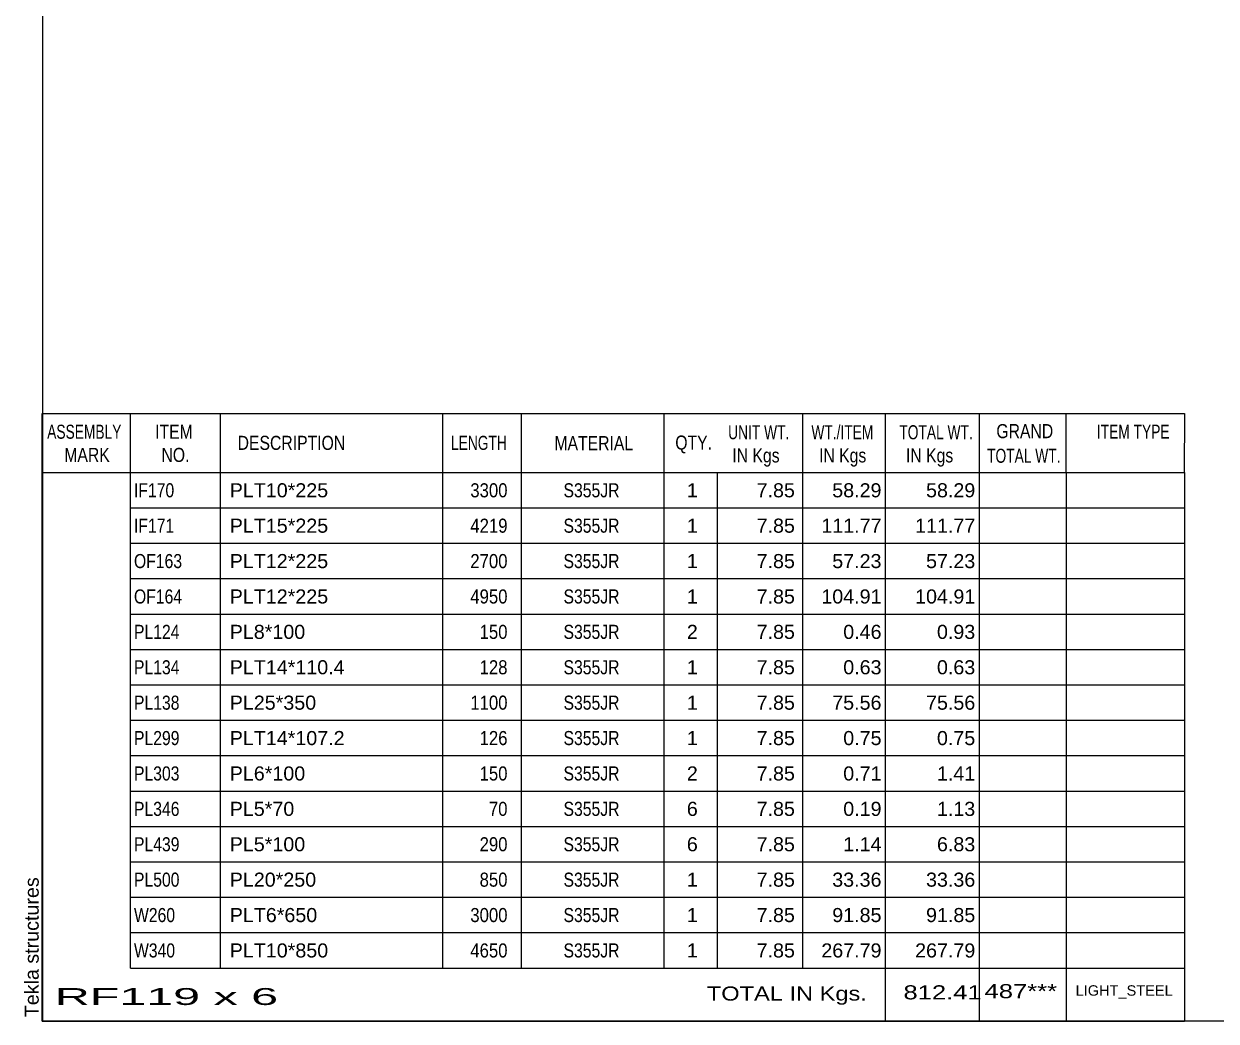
# Model space of a CAD drawing. Header units: millimetres. Extents: x -29 to 374, y -191 to 86.
# Drawn here: x -29 to 132.7, y -191.1 to -55.9 of the extents above; entities that cross this region are included whole.
import ezdxf

# ---------------------------------------------------------------- set-up
doc = ezdxf.new("R2010")
doc.units = ezdxf.units.MM
doc.styles.add('Arial', font='ARIAL.TTF', dxfattribs={"height": 0.2})

# ---------------------------------------------------------------- blocks, each defined once
blk = doc.blocks.new('Unknown-623699671-1210')
at = {"color": 5, "linetype": 'Continuous'}
for p, q in [((-26.49, 85.92), (-26.49, -191.08)), ((-26.49, -191.08), (373.51, -191.08))]:
    blk.add_line(p, q, dxfattribs=at)
at = {"color": 174, "linetype": 'Continuous', "style": 'Arial'}
blk.add_text('Tekla structures', height=1.9102, rotation=90, dxfattribs=at).set_placement((-26.99, -190.58))
blk = doc.blocks.new('CBS_BOM-623699671-7253')
at = {"color": 7, "linetype": 'Continuous'}
for p, q in [((-26.52, -116.71), (-26.52, -108.71)), ((-26.52, -108.71), (128.4, -108.71)), ((-14.52, -116.71), (-14.52, -108.71)), ((-2.33, -116.71), (-2.33, -108.71)), ((27.83, -116.71), (27.83, -108.71)), ((38.51, -116.71), (38.51, -108.71)), ((57.83, -116.71), (57.83, -108.71)), ((76.63, -116.71), (76.63, -108.71)), ((87.84, -116.71), (87.84, -108.71)), ((100.62, -116.71), (100.62, -108.71)), ((112.38, -116.71), (112.38, -108.71)), ((128.4, -108.72), (128.39, -116.7)), ((-26.52, -116.71), (128.4, -116.71)), ((-26.52, -121.51), (-26.52, -116.71)), ((-14.52, -121.51), (-14.52, -116.71)), ((-2.33, -121.51), (-2.33, -116.71)), ((27.83, -121.51), (27.83, -116.71)), ((38.51, -121.51), (38.51, -116.71)), ((57.83, -121.51), (57.83, -116.71)), ((65.09, -121.51), (65.09, -116.71)), ((76.63, -121.51), (76.63, -116.71)), ((87.84, -121.51), (87.84, -116.71)), ((100.62, -121.51), (100.62, -116.71)), ((112.39, -121.51), (112.39, -116.71)), ((128.4, -116.72), (128.4, -121.51)), ((-26.52, -126.31), (-26.52, -121.51)), ((-14.52, -121.51), (128.4, -121.51)), ((-14.52, -126.31), (-14.52, -121.51)), ((-2.33, -126.31), (-2.33, -121.51)), ((27.83, -126.31), (27.83, -121.51)), ((38.51, -126.31), (38.51, -121.51)), ((57.83, -126.31), (57.83, -121.51)), ((65.09, -126.31), (65.09, -121.51)), ((76.63, -126.31), (76.63, -121.51)), ((87.84, -126.31), (87.84, -121.51)), ((100.62, -126.31), (100.62, -121.51)), ((112.39, -126.31), (112.39, -121.51)), ((128.4, -121.52), (128.4, -126.31)), ((-26.52, -131.11), (-26.52, -126.31)), ((-14.52, -126.31), (128.4, -126.31)), ((-14.52, -131.11), (-14.52, -126.31)), ((-2.33, -131.11), (-2.33, -126.31)), ((27.83, -131.11), (27.83, -126.31)), ((38.51, -131.11), (38.51, -126.31)), ((57.83, -131.11), (57.83, -126.31)), ((65.09, -131.11), (65.09, -126.31)), ((76.63, -131.11), (76.63, -126.31)), ((87.84, -131.11), (87.84, -126.31)), ((100.62, -131.11), (100.62, -126.31)), ((112.39, -131.11), (112.39, -126.31)), ((128.4, -126.32), (128.4, -131.11)), ((-26.52, -135.91), (-26.52, -131.11)), ((-14.52, -131.11), (128.4, -131.11)), ((-14.52, -135.91), (-14.52, -131.11)), ((-2.33, -135.91), (-2.33, -131.11)), ((27.83, -135.91), (27.83, -131.11)), ((38.51, -135.91), (38.51, -131.11)), ((57.83, -135.91), (57.83, -131.11)), ((65.09, -135.91), (65.09, -131.11)), ((76.63, -135.91), (76.63, -131.11)), ((87.84, -135.91), (87.84, -131.11)), ((100.62, -135.91), (100.62, -131.11)), ((112.39, -135.91), (112.39, -131.11)), ((128.4, -131.12), (128.4, -135.91)), ((-26.52, -140.71), (-26.52, -135.91)), ((-14.52, -135.91), (128.4, -135.91)), ((-14.52, -140.71), (-14.52, -135.91)), ((-2.33, -140.71), (-2.33, -135.91)), ((27.83, -140.71), (27.83, -135.91)), ((38.51, -140.71), (38.51, -135.91)), ((57.83, -140.71), (57.83, -135.91)), ((65.09, -140.71), (65.09, -135.91)), ((76.63, -140.71), (76.63, -135.91)), ((87.84, -140.71), (87.84, -135.91)), ((100.62, -140.71), (100.62, -135.91)), ((112.39, -140.71), (112.39, -135.91)), ((128.4, -135.92), (128.4, -140.71)), ((-26.52, -145.51), (-26.52, -140.71)), ((-14.52, -140.71), (128.4, -140.71)), ((-14.52, -145.51), (-14.52, -140.71)), ((-2.33, -145.51), (-2.33, -140.71)), ((27.83, -145.51), (27.83, -140.71)), ((38.51, -145.51), (38.51, -140.71)), ((57.83, -145.51), (57.83, -140.71)), ((65.09, -145.51), (65.09, -140.71)), ((76.63, -145.51), (76.63, -140.71)), ((87.84, -145.51), (87.84, -140.71)), ((100.62, -145.51), (100.62, -140.71)), ((112.39, -145.51), (112.39, -140.71)), ((128.4, -140.72), (128.4, -145.51)), ((-26.52, -150.31), (-26.52, -145.51)), ((-14.52, -145.51), (128.4, -145.51)), ((-14.52, -150.31), (-14.52, -145.51)), ((-2.33, -150.31), (-2.33, -145.51)), ((27.83, -150.31), (27.83, -145.51)), ((38.51, -150.31), (38.51, -145.51)), ((57.83, -150.31), (57.83, -145.51)), ((65.09, -150.31), (65.09, -145.51)), ((76.63, -150.31), (76.63, -145.51)), ((87.84, -150.31), (87.84, -145.51)), ((100.62, -150.31), (100.62, -145.51)), ((112.39, -150.31), (112.39, -145.51)), ((128.4, -145.52), (128.4, -150.31)), ((-26.52, -155.11), (-26.52, -150.31)), ((-14.52, -150.31), (128.4, -150.31)), ((-14.52, -155.11), (-14.52, -150.31)), ((-2.33, -155.11), (-2.33, -150.31)), ((27.83, -155.11), (27.83, -150.31)), ((38.51, -155.11), (38.51, -150.31)), ((57.83, -155.11), (57.83, -150.31)), ((65.09, -155.11), (65.09, -150.31)), ((76.63, -155.11), (76.63, -150.31)), ((87.84, -155.11), (87.84, -150.31)), ((100.62, -155.11), (100.62, -150.31)), ((112.39, -155.11), (112.39, -150.31)), ((128.4, -150.32), (128.4, -155.11)), ((-26.52, -159.91), (-26.52, -155.11)), ((-14.52, -155.11), (128.4, -155.11)), ((-14.52, -159.91), (-14.52, -155.11)), ((-2.33, -159.91), (-2.33, -155.11)), ((27.83, -159.91), (27.83, -155.11)), ((38.51, -159.91), (38.51, -155.11)), ((57.83, -159.91), (57.83, -155.11)), ((65.09, -159.91), (65.09, -155.11)), ((76.63, -159.91), (76.63, -155.11)), ((87.84, -159.91), (87.84, -155.11)), ((100.62, -159.91), (100.62, -155.11)), ((112.39, -159.91), (112.39, -155.11)), ((128.4, -155.12), (128.4, -159.91)), ((-26.52, -164.71), (-26.52, -159.91)), ((-14.52, -159.91), (128.4, -159.91)), ((-14.52, -164.71), (-14.52, -159.91)), ((-2.33, -164.71), (-2.33, -159.91)), ((27.83, -164.71), (27.83, -159.91)), ((38.51, -164.71), (38.51, -159.91)), ((57.83, -164.71), (57.83, -159.91)), ((65.09, -164.71), (65.09, -159.91)), ((76.63, -164.71), (76.63, -159.91)), ((87.84, -164.71), (87.84, -159.91)), ((100.62, -164.71), (100.62, -159.91)), ((112.39, -164.71), (112.39, -159.91)), ((128.4, -159.92), (128.4, -164.71)), ((-26.52, -169.51), (-26.52, -164.71)), ((-14.52, -164.71), (128.4, -164.71)), ((-14.52, -169.51), (-14.52, -164.71)), ((-2.33, -169.51), (-2.33, -164.71)), ((27.83, -169.51), (27.83, -164.71)), ((38.51, -169.51), (38.51, -164.71)), ((57.83, -169.51), (57.83, -164.71)), ((65.09, -169.51), (65.09, -164.71)), ((76.63, -169.51), (76.63, -164.71)), ((87.84, -169.51), (87.84, -164.71)), ((100.62, -169.51), (100.62, -164.71)), ((112.39, -169.51), (112.39, -164.71)), ((128.4, -164.72), (128.4, -169.51)), ((-26.52, -174.31), (-26.52, -169.51)), ((-14.52, -169.51), (128.4, -169.51)), ((-14.52, -174.31), (-14.52, -169.51)), ((-2.33, -174.31), (-2.33, -169.51)), ((27.83, -174.31), (27.83, -169.51)), ((38.51, -174.31), (38.51, -169.51)), ((57.83, -174.31), (57.83, -169.51)), ((65.09, -174.31), (65.09, -169.51)), ((76.63, -174.31), (76.63, -169.51)), ((87.84, -174.31), (87.84, -169.51)), ((100.62, -174.31), (100.62, -169.51)), ((112.39, -174.31), (112.39, -169.51)), ((128.4, -169.52), (128.4, -174.31)), ((-26.52, -179.11), (-26.52, -174.31)), ((-14.52, -174.31), (128.4, -174.31)), ((-14.52, -179.11), (-14.52, -174.31)), ((-2.33, -179.11), (-2.33, -174.31)), ((27.83, -179.11), (27.83, -174.31)), ((38.51, -179.11), (38.51, -174.31)), ((57.83, -179.11), (57.83, -174.31)), ((65.09, -179.11), (65.09, -174.31)), ((76.63, -179.11), (76.63, -174.31)), ((87.84, -179.11), (87.84, -174.31)), ((100.62, -179.11), (100.62, -174.31)), ((112.39, -179.11), (112.39, -174.31)), ((128.4, -174.32), (128.4, -179.11)), ((-26.52, -183.91), (-26.52, -179.11)), ((-14.52, -179.11), (128.4, -179.11)), ((-14.52, -183.91), (-14.52, -179.11)), ((-2.33, -183.91), (-2.33, -179.11)), ((27.83, -183.91), (27.83, -179.11)), ((38.51, -183.91), (38.51, -179.11)), ((57.83, -183.91), (57.83, -179.11)), ((65.09, -183.91), (65.09, -179.11)), ((76.63, -183.91), (76.63, -179.11)), ((87.84, -183.91), (87.84, -179.11)), ((100.62, -183.91), (100.62, -179.11)), ((112.39, -183.91), (112.39, -179.11)), ((128.4, -179.12), (128.4, -183.91)), ((-26.52, -191.11), (-26.52, -183.93)), ((-14.52, -183.91), (128.4, -183.91)), ((87.84, -191.11), (87.84, -183.93)), ((100.62, -191.11), (100.62, -183.93)), ((112.43, -191.11), (112.43, -183.93)), ((128.4, -183.91), (128.4, -191.11)), ((-26.52, -191.11), (128.4, -191.11))]:
    blk.add_line(p, q, dxfattribs=at)
at = {"color": 3, "linetype": 'Continuous', "style": 'Arial'}
for s, height, width, p in [('ASSEMBLY', 1.91, 0.7, (-25.84, -112.14)), ('ITEM', 1.91, 0.8, (-11.2, -112.14)), ('UNIT WT.', 1.91, 0.7, (66.52, -112.21)), ('WT./ITEM', 1.91, 0.7, (77.81, -112.21)), ('TOTAL WT.', 1.91, 0.7, (89.74, -112.21)), ('GRAND', 1.91, 0.8, (102.9, -112.06)), ('ITEM TYPE', 1.91, 0.7, (116.53, -112.13)), ('DESCRIPTION', 1.9102, 0.8, (-0.01, -113.65)), ('LENGTH', 1.91, 0.7, (28.93, -113.65)), ('MATERIAL', 1.91, 0.8, (42.96, -113.69)), ('QTY.', 1.91, 0.8, (59.35, -113.61)), ('MARK', 1.91, 0.8, (-23.52, -115.28)), ('NO.', 1.91, 0.8, (-10.34, -115.28)), ('IN Kgs', 1.91, 0.8, (67.09, -115.35)), ('IN Kgs', 1.91, 0.8, (78.85, -115.35)), ('IN Kgs', 1.91, 0.8, (90.64, -115.35)), ('TOTAL WT.', 1.91, 0.7, (101.64, -115.4))]:
    blk.add_text(s, height=height, dxfattribs=dict(at, width=width)).set_placement(p)
at = {"color": 7, "linetype": 'Continuous', "style": 'Arial'}
for s, width, p in [('IF170', 0.8, (-14.07, -120.08)), ('3300', 0.85, (31.55, -120.08)), ('S355JR', 0.8, (44.19, -120.08)), ('IF171', 0.8, (-14.07, -124.88)), ('4219', 0.85, (31.55, -124.88)), ('S355JR', 0.8, (44.19, -124.88)), ('OF163', 0.8, (-14.07, -129.68)), ('2700', 0.85, (31.55, -129.68)), ('S355JR', 0.8, (44.19, -129.68)), ('OF164', 0.8, (-14.07, -134.48)), ('4950', 0.85, (31.55, -134.48)), ('S355JR', 0.8, (44.19, -134.48)), ('PL124', 0.8, (-14.07, -139.28)), ('150', 0.85, (32.81, -139.28)), ('S355JR', 0.8, (44.19, -139.28)), ('PL134', 0.8, (-14.07, -144.08)), ('128', 0.85, (32.81, -144.08)), ('S355JR', 0.8, (44.19, -144.08)), ('PL138', 0.8, (-14.07, -148.88)), ('1100', 0.85, (31.55, -148.88)), ('S355JR', 0.8, (44.19, -148.88)), ('PL299', 0.8, (-14.07, -153.68)), ('126', 0.85, (32.81, -153.68)), ('S355JR', 0.8, (44.19, -153.68)), ('PL303', 0.8, (-14.07, -158.48)), ('150', 0.85, (32.81, -158.48)), ('S355JR', 0.8, (44.19, -158.48)), ('PL346', 0.8, (-14.07, -163.28)), ('70', 0.85, (34.07, -163.28)), ('S355JR', 0.8, (44.19, -163.28)), ('PL439', 0.8, (-14.07, -168.08)), ('290', 0.85, (32.81, -168.08)), ('S355JR', 0.8, (44.19, -168.08)), ('PL500', 0.8, (-14.07, -172.88)), ('850', 0.85, (32.81, -172.88)), ('S355JR', 0.8, (44.19, -172.88)), ('W260', 0.8, (-14.07, -177.68)), ('3000', 0.85, (31.55, -177.68)), ('S355JR', 0.8, (44.19, -177.68)), ('W340', 0.8, (-14.07, -182.48)), ('4650', 0.85, (31.55, -182.48)), ('S355JR', 0.8, (44.19, -182.48))]:
    blk.add_text(s, height=1.91, dxfattribs=dict(at, width=width)).set_placement(p)
for s, height, p in [('PLT10*225', 1.91, (-1.08, -120.08)), ('1', 1.91, (60.92, -120.08)), ('7.85', 1.91, (70.38, -120.08)), ('58.29', 1.91, (80.64, -120.08)), ('58.29', 1.91, (93.36, -120.08)), ('PLT15*225', 1.91, (-1.08, -124.88)), ('1', 1.91, (60.92, -124.88)), ('7.85', 1.91, (70.38, -124.88)), ('111.77', 1.91, (79.16, -124.88)), ('111.77', 1.91, (91.88, -124.88)), ('PLT12*225', 1.91, (-1.08, -129.68)), ('7.85', 1.91, (70.38, -129.68)), ('57.23', 1.91, (80.64, -129.68)), ('57.23', 1.91, (93.36, -129.68)), ('1', 1.91, (60.92, -129.68)), ('PLT12*225', 1.91, (-1.08, -134.48)), ('1', 1.91, (60.92, -134.48)), ('7.85', 1.91, (70.38, -134.48)), ('104.91', 1.91, (79.16, -134.48)), ('104.91', 1.91, (91.88, -134.48)), ('PL8*100', 1.91, (-1.08, -139.28)), ('2', 1.91, (60.92, -139.28)), ('7.85', 1.91, (70.38, -139.28)), ('0.46', 1.91, (82.13, -139.28)), ('0.93', 1.91, (94.84, -139.28)), ('PLT14*110.4', 1.9102, (-1.08, -144.08)), ('1', 1.91, (60.92, -144.08)), ('7.85', 1.91, (70.38, -144.08)), ('0.63', 1.91, (82.13, -144.08)), ('0.63', 1.91, (94.84, -144.08)), ('PL25*350', 1.91, (-1.08, -148.88)), ('1', 1.91, (60.92, -148.88)), ('7.85', 1.91, (70.38, -148.88)), ('75.56', 1.91, (80.64, -148.88)), ('75.56', 1.91, (93.36, -148.88)), ('PLT14*107.2', 1.9102, (-1.08, -153.68)), ('1', 1.91, (60.92, -153.68)), ('7.85', 1.91, (70.38, -153.68)), ('0.75', 1.91, (82.13, -153.68)), ('0.75', 1.91, (94.84, -153.68)), ('PL6*100', 1.91, (-1.08, -158.48)), ('2', 1.91, (60.92, -158.48)), ('7.85', 1.91, (70.38, -158.48)), ('0.71', 1.91, (82.13, -158.48)), ('1.41', 1.91, (94.84, -158.48)), ('PL5*70', 1.91, (-1.08, -163.28)), ('6', 1.91, (60.92, -163.28)), ('7.85', 1.91, (70.38, -163.28)), ('0.19', 1.91, (82.13, -163.28)), ('1.13', 1.91, (94.84, -163.28)), ('PL5*100', 1.91, (-1.08, -168.08)), ('6', 1.91, (60.92, -168.08)), ('7.85', 1.91, (70.38, -168.08)), ('1.14', 1.91, (82.13, -168.08)), ('6.83', 1.91, (94.84, -168.08)), ('PL20*250', 1.91, (-1.08, -172.88)), ('1', 1.91, (60.92, -172.88)), ('7.85', 1.91, (70.38, -172.88)), ('33.36', 1.91, (80.64, -172.88)), ('33.36', 1.91, (93.36, -172.88)), ('PLT6*650', 1.91, (-1.08, -177.68)), ('1', 1.91, (60.92, -177.68)), ('7.85', 1.91, (70.38, -177.68)), ('91.85', 1.91, (80.64, -177.68)), ('91.85', 1.91, (93.36, -177.68)), ('PLT10*850', 1.91, (-1.08, -182.48)), ('1', 1.91, (60.92, -182.48)), ('7.85', 1.91, (70.38, -182.48)), ('267.79', 1.91, (79.16, -182.48)), ('267.79', 1.91, (91.88, -182.48))]:
    blk.add_text(s, height=height, dxfattribs=at).set_placement(p)
at = {"color": 6, "linetype": 'Continuous', "style": 'Arial'}
for s, height, width, p in [('RF119 x 6', 2.292, 2.05, (-24.8, -188.92)), ('TOTAL IN Kgs.', 1.9102, 1.2, (63.63, -188.32)), ('812.41', 1.91, 1.3, (90.3, -188.16)), ('487***', 1.91, 1.3, (101.3, -188))]:
    blk.add_text(s, height=height, dxfattribs=dict(at, width=width)).set_placement(p)
blk.add_text('LIGHT_STEEL', height=1.4135, dxfattribs=at).set_placement((113.65, -187.66))

msp = doc.modelspace()

# ---------------------------------------------------------------- block references
for name in ['Unknown-623699671-1210', 'CBS_BOM-623699671-7253']:
    msp.add_blockref(name, (0, 0))

doc.saveas('drawing.dxf')
